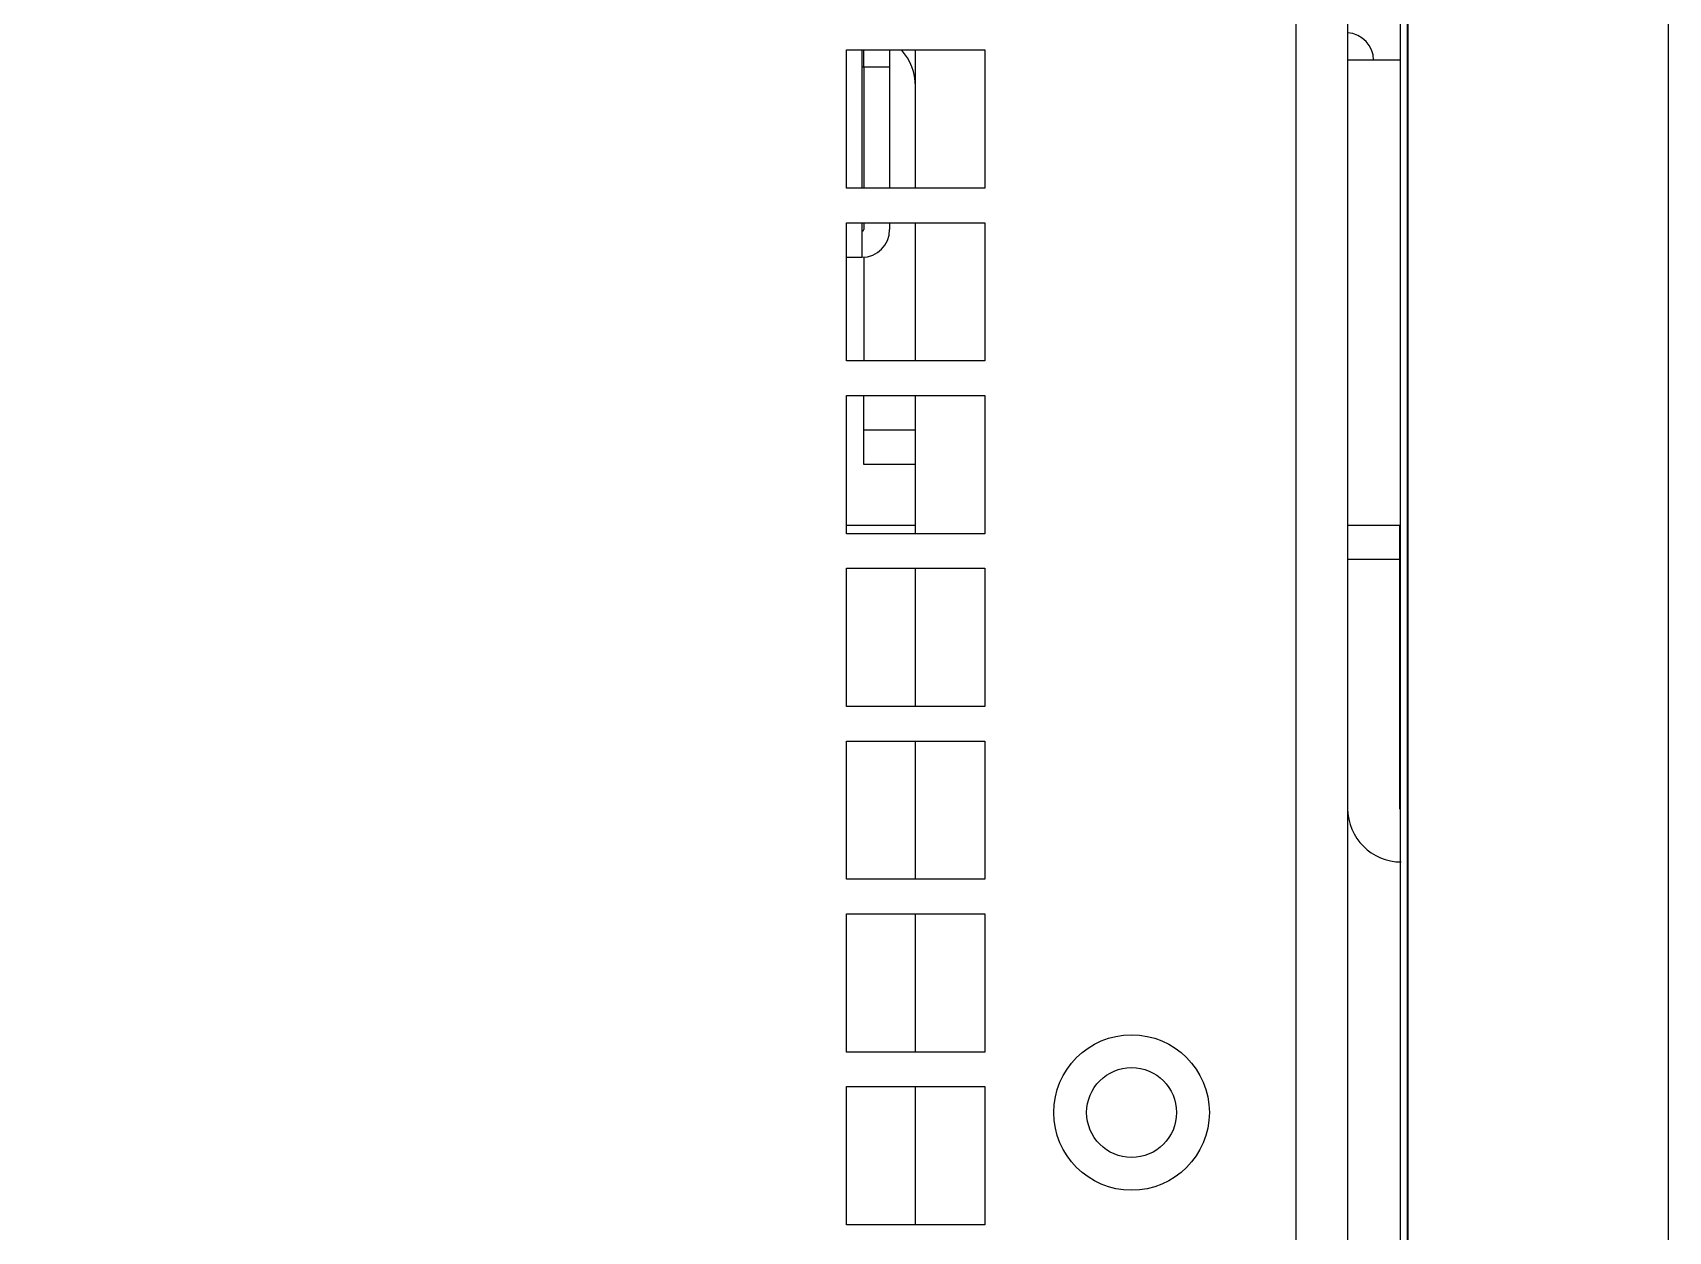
# Model space of a CAD drawing. Header units: millimetres. Extents: x -18178 to 96133, y -22425 to 61598.
# Drawn here: x 42365.5 to 42460.1, y 52252.3 to 52321.6 of the extents above; entities that cross this region are included whole.
import ezdxf

# ---------------------------------------------------------------- set-up
doc = ezdxf.new("R2010")
doc.units = ezdxf.units.MM
for name, color, linetype in [('CH0002FE', 7, 'Continuous'), ('CH1775FE', 7, 'Continuous'), ('EAE-UPS PANEL-VERTV.', 7, 'Continuous'), ('MA1146FE', 7, 'Continuous'), ('RG0381CU', 7, 'Continuous'), ('RG0999FE', 7, 'Continuous'), ('RG1009FE', 7, 'Continuous'), ('RG1013FE', 7, 'Continuous'), ('RG1026FE', 7, 'Continuous'), ('RG1072FE', 7, 'Continuous'), ('RG1110FE', 7, 'Continuous')]:
    doc.layers.add(name, color=color, linetype=linetype)
doc.layers.add('E-ELEC-EQPM', color=7, linetype='Continuous', lineweight=35)

# ---------------------------------------------------------------- blocks, each defined once
blk = doc.blocks.new('A$Ccc32f15b')
at = {"layer": 'CH0002FE', "color": 7, "linetype": 'Continuous'}
for p, q in [((49.72, 42.825), (49.72, 42.675)), ((49.2198, 42.675), (49.52, 42.675)), ((49.72, 42.675), (49.62, 42.675))]:
    blk.add_line(p, q, dxfattribs=at)
blk.add_arc((48.725, 42.67), 0.155, 90, 132.6423, dxfattribs=at)
at = {"layer": 'CH1775FE', "color": 7, "linetype": 'Continuous'}
for p, q in [((2.32, 44.075), (91.07, 44.075)), ((49.02, 42.825), (48.62, 42.825)), ((49.52, 42.825), (49.12, 42.825)), ((50.02, 42.825), (49.62, 42.825)), ((50.52, 42.825), (50.12, 42.825)), ((51.02, 42.825), (50.62, 42.825)), ((51.52, 42.825), (51.12, 42.825)), ((52.02, 42.825), (51.62, 42.825))]:
    blk.add_line(p, q, dxfattribs=at)
blk.add_circle((51.695, 43.45), 0.13, dxfattribs=at)
at = {"layer": 'MA1146FE', "color": 7, "linetype": 'Continuous'}
for p, q in [((49.995, 44.225), (50.095, 44.225)), ((49.995, 44.075), (49.995, 44.225)), ((50.095, 44.225), (50.815, 44.225)), ((50.095, 44.225), (50.095, 44.075))]:
    blk.add_line(p, q, dxfattribs=at)
for radius, end in [(0.155, 0), (0.005, 330)]:
    blk.add_arc((50.815, 44.23), radius, 270, end, dxfattribs=at)
at = {"layer": 'RG0381CU', "color": 7, "linetype": 'Continuous'}
blk.add_line((49.995, 42.625), (49.995, 42.825), dxfattribs=at)
at = {"layer": 'RG0999FE', "color": 7, "linetype": 'Continuous'}
for p, q in [((47.425, 45.0025), (94.715, 45.0025)), ((94.2901, 44.2275), (47.8498, 44.2275))]:
    blk.add_line(p, q, dxfattribs=at)
at = {"layer": 'RG1009FE', "color": 7, "linetype": 'Continuous'}
blk.add_line((48.67, 42.675), (48.67, 42.67), dxfattribs=at)
at = {"layer": 'RG1013FE', "color": 7, "linetype": 'Continuous'}
for p, q in [((48.65, 44.2275), (48.65, 44.155)), ((48.65, 44.155), (48.65, 44.075))]:
    blk.add_line(p, q, dxfattribs=at)
blk.add_arc((48.65, 44.07), 0.08, 90, 176.4167, dxfattribs=at)
at = {"layer": 'RG1026FE', "color": 7, "linetype": 'Continuous'}
for p, q in [((48.62, 42.75), (48.67, 42.75)), ((48.67, 42.75), (49.02, 42.75)), ((48.67, 42.75), (48.67, 42.675)), ((49.12, 42.75), (49.14, 42.75)), ((48.67, 42.675), (48.62, 42.675)), ((48.62, 42.67), (49.02, 42.67)), ((48.67, 42.675), (49.02, 42.675)), ((49.12, 42.675), (49.14, 42.675)), ((49.12, 42.67), (49.14, 42.67)), ((49.14, 42.67), (49.22, 42.67)), ((49.22, 42.625), (49.22, 42.67))]:
    blk.add_line(p, q, dxfattribs=at)
for radius in [0.08, 0.005]:
    blk.add_arc((49.14, 42.67), radius, 0, 90, dxfattribs=at)
at = {"layer": 'RG1072FE', "color": 7, "linetype": 'Continuous'}
for p, q in [((49.82, 42.825), (49.82, 42.675)), ((49.82, 42.675), (49.72, 42.675))]:
    blk.add_line(p, q, dxfattribs=at)
at = {"layer": 'RG1110FE', "color": 7, "linetype": 'Continuous'}
for p, q in [((37.57, 43.925), (92.07, 43.925)), ((48.62, 43.025), (49.02, 43.025)), ((48.62, 42.625), (48.62, 43.025)), ((49.02, 43.025), (49.02, 42.625)), ((49.12, 43.025), (49.52, 43.025)), ((49.12, 42.625), (49.12, 43.025)), ((49.52, 43.025), (49.52, 42.625)), ((49.62, 43.025), (50.02, 43.025)), ((49.62, 42.625), (49.62, 43.025)), ((50.02, 43.025), (50.02, 42.625)), ((50.12, 43.025), (50.52, 43.025)), ((50.12, 42.625), (50.12, 43.025)), ((50.52, 43.025), (50.52, 42.625)), ((50.62, 43.025), (51.02, 43.025)), ((50.62, 42.625), (50.62, 43.025)), ((51.02, 43.025), (51.02, 42.625)), ((51.12, 43.025), (51.52, 43.025)), ((51.12, 42.625), (51.12, 43.025)), ((51.52, 43.025), (51.52, 42.625)), ((51.62, 43.025), (52.02, 43.025)), ((51.62, 42.625), (51.62, 43.025)), ((52.02, 43.025), (52.02, 42.625)), ((49.02, 42.625), (48.62, 42.625)), ((49.52, 42.625), (49.12, 42.625)), ((50.02, 42.625), (49.62, 42.625)), ((50.52, 42.625), (50.12, 42.625)), ((51.02, 42.625), (50.62, 42.625)), ((51.52, 42.625), (51.12, 42.625)), ((52.02, 42.625), (51.62, 42.625))]:
    blk.add_line(p, q, dxfattribs=at)
blk.add_circle((51.695, 43.45), 0.225, dxfattribs=at)
blk = doc.blocks.new('ups-panel')
at = {"layer": 'EAE-UPS PANEL-VERTV.', "xscale": 20, "yscale": 20, "zscale": 20}
blk.add_blockref('A$Ccc32f15b', (5.1, -450.025, 1985.5), dxfattribs=at)

msp = doc.modelspace()

# ---------------------------------------------------------------- linework, layer by layer
at = {"layer": 'E-ELEC-EQPM'}
msp.add_lwpolyline([(41530.00043, 52699.1355), (42445.00043, 52699.1355), (42445.00043, 50045.1355), (41530.00043, 50045.1355)], close=True, dxfattribs=at)

# ---------------------------------------------------------------- block references
at = {"layer": 'EAE-UPS PANEL-VERTV.', "rotation": 270}
msp.add_blockref('ups-panel', (42010.0646, 53298.13576), dxfattribs=at)

doc.saveas('drawing.dxf')
